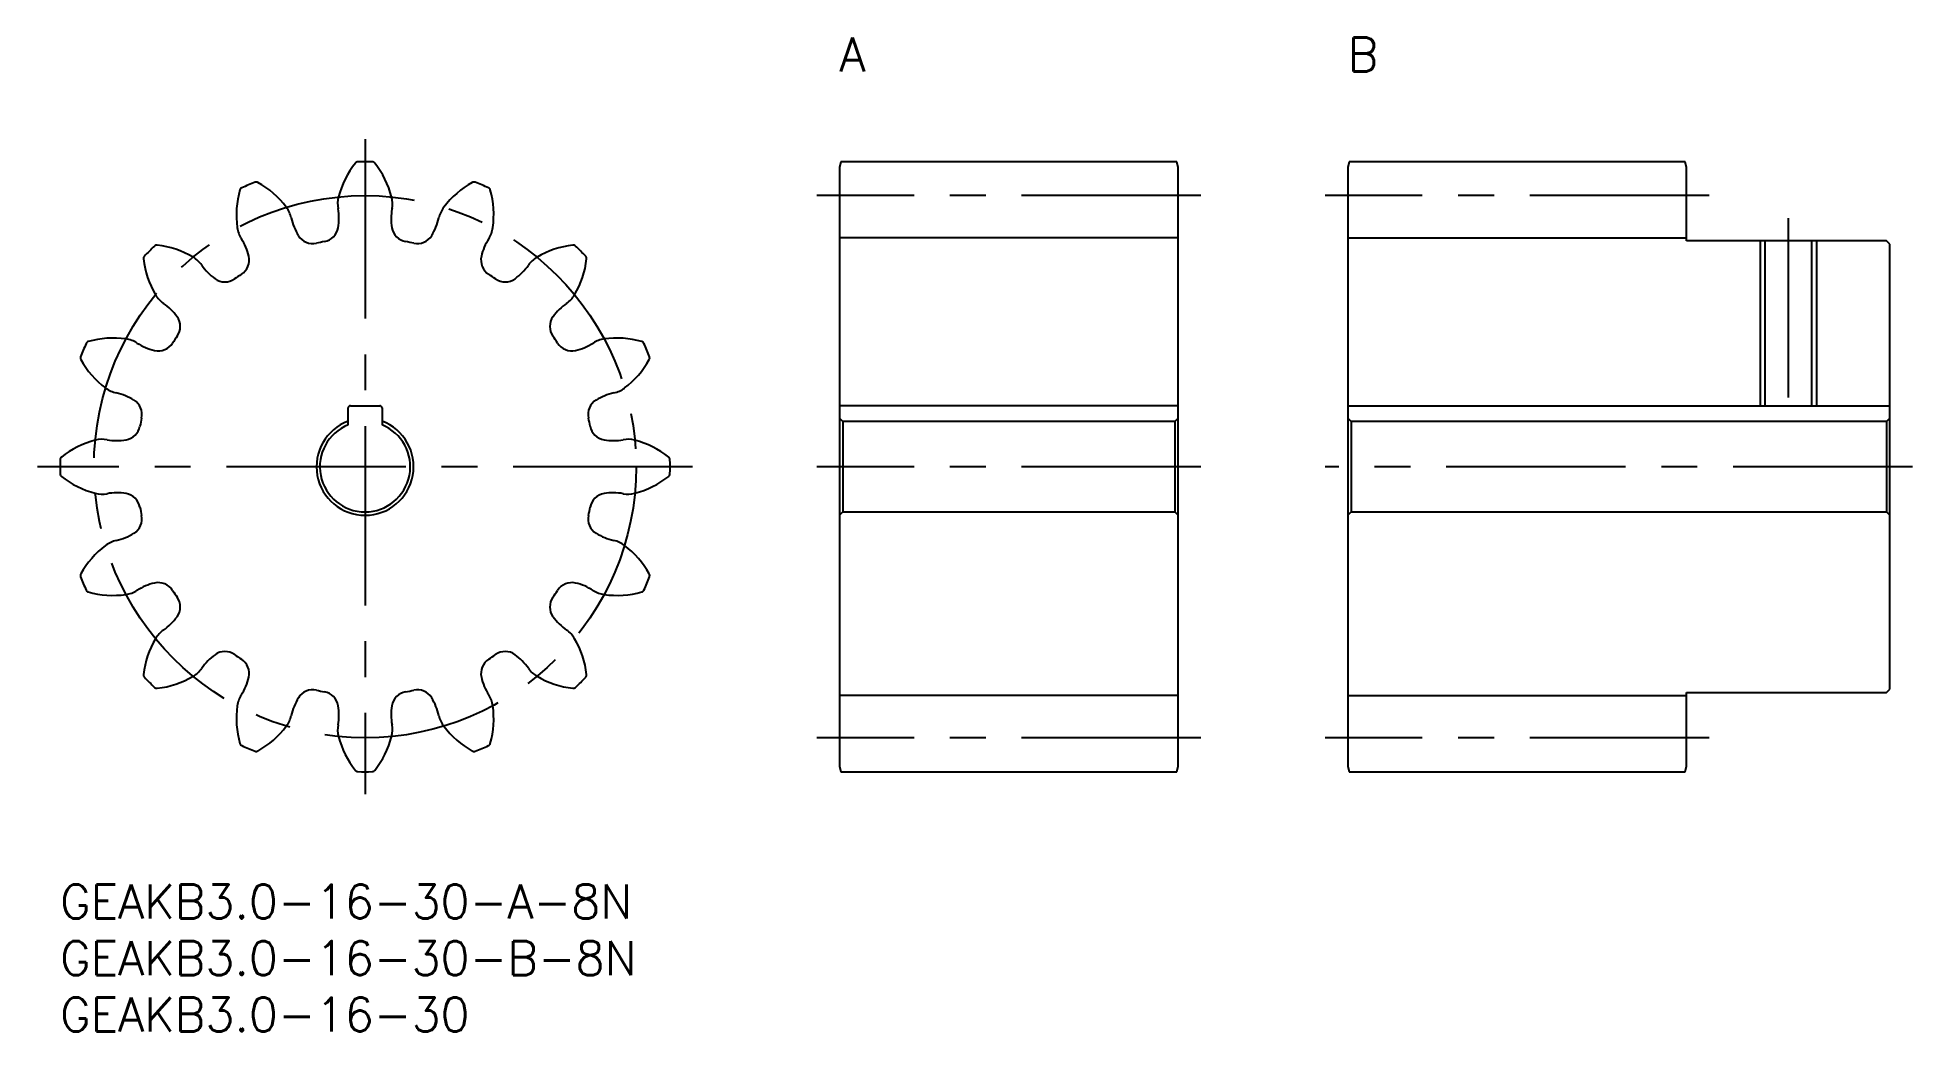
# Model space of a CAD drawing. Extents: x -2 to 164, y -13 to 75.
import ezdxf

# ---------------------------------------------------------------- set-up
doc = ezdxf.new("R2010")
doc.units = 0
doc.header["$LTSCALE"] = 0.5
doc.linetypes.add('CENTER', pattern=[50.8, 31.75, -6.35, 6.35, -6.35])
for name, color, linetype in [('MSM_CENTER', 1, 'CENTER'), ('MSM_CONTINUOUS', 7, 'CONTINUOUS'), ('MSM_NARROW', 5, 'CONTINUOUS'), ('MSM_PART_NUMBER', 7, 'CONTINUOUS')]:
    doc.layers.add(name, color=color, linetype=linetype)
doc.styles.get("Standard").update_dxf_attribs({"font": 'txt.shx', "height": 1, "bigfont": 'bigfont.shx'})

# ---------------------------------------------------------------- blocks, each defined once
blk = doc.blocks.new('*U2')
at = {"layer": 'MSM_PART_NUMBER'}
blk.add_text('GEAKB3.0-16-30-A-8N', height=3, dxfattribs=at).set_placement((0, -3))
blk = doc.blocks.new('*U3')
at = {"layer": 'MSM_PART_NUMBER'}
blk.add_text('GEAKB3.0-16-30-B-8N', height=3, dxfattribs=at).set_placement((0, -8))
blk = doc.blocks.new('*U5')
at = {"layer": 'MSM_PART_NUMBER'}
blk.add_text('GEAKB3.0-16-30', height=3, dxfattribs=at).set_placement((0, -13))
blk = doc.blocks.new('*U6')
at = {"layer": 'MSM_PART_NUMBER'}
blk.add_text('A', height=3, dxfattribs=at).set_placement((69, 72))
blk = doc.blocks.new('*U7')
at = {"layer": 'MSM_PART_NUMBER'}
blk.add_text('B', height=3, dxfattribs=at).set_placement((114, 72))

msp = doc.modelspace()

# ---------------------------------------------------------------- linework, layer by layer
at = {"layer": 'MSM_CENTER'}
for p, q in [((27, 66), (27, 8)), ((101, 61), (67, 61)), ((146, 61), (112, 61)), ((153, 59), (153, 40.4)), ((56, 37), (-2, 37)), ((101, 37), (67, 37)), ((164, 37), (112, 37)), ((101, 13), (67, 13)), ((146, 13), (112, 13))]:
    msp.add_line(p, q, dxfattribs=at)
msp.add_circle((27, 37), 24, dxfattribs=at)
at = {"layer": 'MSM_CONTINUOUS'}
for p, q in [((69.13, 64), (69, 63.5)), ((69, 63.5), (69, 10.5)), ((98.87, 64), (69.13, 64)), ((99, 63.5), (98.87, 64)), ((99, 10.5), (99, 63.5)), ((114.13, 64), (114, 63.5)), ((114, 63.5), (114, 10.5)), ((143.87, 64), (114.13, 64)), ((144, 63.5), (143.87, 64)), ((144, 57), (144, 63.5)), ((99, 57.25), (69, 57.25)), ((114, 57.25), (144, 57.25)), ((161.7, 57), (144, 57)), ((150.93, 57), (150.93, 42.4)), ((155.07, 57), (155.07, 42.4)), ((162, 56.7), (161.7, 57)), ((162, 17.3), (162, 56.7)), ((25.5, 40.71), (25.5, 42.2)), ((25.7, 42.4), (28.3, 42.4)), ((28.5, 42.2), (28.5, 40.71)), ((99, 42.4), (69, 42.4)), ((114, 42.4), (162, 42.4)), ((69, 41.3), (69.3, 41)), ((69.3, 41), (69.3, 33)), ((98.7, 41), (69.3, 41)), ((98.7, 41), (99, 41.3)), ((98.7, 41), (98.7, 33)), ((114, 41.3), (114.3, 41)), ((114.3, 41), (114.3, 33)), ((161.7, 41), (114.3, 41)), ((161.7, 41), (162, 41.3)), ((161.7, 41), (161.7, 33)), ((69.3, 33), (69, 32.7)), ((69.3, 33), (98.7, 33)), ((99, 32.7), (98.7, 33)), ((114.3, 33), (114, 32.7)), ((114.3, 33), (161.7, 33)), ((162, 32.7), (161.7, 33)), ((99, 16.75), (69, 16.75)), ((114, 16.75), (144, 16.75)), ((144, 10.5), (144, 17)), ((144, 17), (161.7, 17)), ((161.7, 17), (162, 17.3)), ((69, 10.5), (69.13, 10)), ((69.13, 10), (98.87, 10)), ((98.87, 10), (99, 10.5)), ((114, 10.5), (114.13, 10)), ((114.13, 10), (143.87, 10)), ((143.87, 10), (144, 10.5))]:
    msp.add_line(p, q, dxfattribs=at)
for centre, radius, start, end in [((32.4, 58.9), 8, 141.491, 165.625), ((26.37, 63.69), 0.3, 91.3482, 141.491), ((27, 37), 27, 88.6518, 91.3482), ((27.63, 63.69), 0.3, 38.5091, 88.6518), ((21.6, 58.9), 8, 14.375, 38.509), ((23.61, 59.3), 8, 163.991, 188.125), ((16.2, 61.42), 0.3, 113.8482, 163.991), ((27, 37), 27, 111.1518, 113.8482), ((17.37, 61.9), 0.3, 61.009, 111.1518), ((13.63, 55.17), 8, 36.875, 61.009), ((40.37, 55.17), 8, 118.991, 143.125), ((36.63, 61.9), 0.3, 68.8482, 118.991), ((27, 37), 27, 66.1518, 68.8482), ((37.8, 61.42), 0.3, 16.0091, 66.1518), ((30.39, 59.3), 8, 351.875, 16.009), ((18.09, 58.51), 2.43, 12.2192, 36.875), ((27, 60.28), 2.43, 165.625, 190.2808), ((19.77, 58.97), 4.92, 350.4904, 10.2665), ((34.23, 58.97), 4.92, 169.7335, 189.5096), ((27, 60.28), 2.43, 349.7192, 14.375), ((35.91, 58.51), 2.43, 143.125, 167.7808), ((18.09, 58.51), 2.43, 188.125, 212.7808), ((25.28, 60.07), 4.92, 192.2335, 212.0096), ((23.14, 58.41), 1.5, 280.2163, 350.4904), ((30.86, 58.41), 1.5, 189.5096, 259.7837), ((28.72, 60.07), 4.92, 327.9904, 347.7665), ((35.91, 58.51), 2.43, 327.2192, 351.875), ((27, 37), 27, 133.6518, 136.3482), ((8.57, 56.32), 0.3, 83.5091, 133.6518), ((7.7, 48.67), 8, 59.375, 83.509), ((11.91, 54.53), 4.92, 12.9904, 32.7665), ((22.37, 58.25), 1.5, 212.0096, 282.2837), ((27, 37), 20.25, 100.2163, 102.2837), ((27, 37), 20.25, 77.7163, 79.7837), ((31.63, 58.25), 1.5, 257.7163, 327.9904), ((42.09, 54.53), 4.92, 147.2335, 167.0096), ((46.3, 48.67), 8, 96.491, 120.625), ((45.43, 56.32), 0.3, 46.3482, 96.491), ((27, 37), 27, 43.6518, 46.3482), ((7.68, 55.43), 0.3, 136.3482, 186.491), ((15.33, 56.3), 8, 186.491, 210.625), ((10.54, 53.46), 2.43, 34.7192, 59.375), ((16.58, 57.65), 4.92, 214.7335, 234.5096), ((15.24, 55.3), 1.5, 302.7163, 12.9904), ((38.76, 55.3), 1.5, 167.0096, 237.2837), ((37.42, 57.65), 4.92, 305.4904, 325.2665), ((43.46, 53.46), 2.43, 120.625, 145.2808), ((38.67, 56.3), 8, 329.375, 353.509), ((46.32, 55.43), 0.3, 353.5091, 43.6518), ((14.59, 54.86), 1.5, 234.5096, 304.7837), ((27, 37), 20.25, 122.7163, 124.7837), ((27, 37), 20.25, 55.2163, 57.2837), ((39.41, 54.86), 1.5, 235.2163, 305.4904), ((10.54, 53.46), 2.43, 210.625, 235.2808), ((6.35, 47.42), 4.92, 35.4904, 55.2665), ((47.65, 47.42), 4.92, 124.7335, 144.5096), ((43.46, 53.46), 2.43, 304.7192, 329.375), ((9.14, 49.41), 1.5, 325.2163, 35.4904), ((44.86, 49.41), 1.5, 144.5096, 214.7837), ((4.7, 40.39), 8, 81.875, 106.009), ((5.49, 45.91), 2.43, 57.2192, 81.875), ((27, 37), 20.25, 145.2163, 147.2837), ((27, 37), 20.25, 32.7163, 34.7837), ((48.51, 45.91), 2.43, 98.125, 122.7808), ((49.3, 40.39), 8, 73.991, 98.125), ((2.1, 46.63), 0.3, 158.8482, 208.991), ((27, 37), 27, 156.1518, 158.8482), ((8.83, 50.37), 8, 208.991, 233.125), ((2.58, 47.8), 0.3, 106.0091, 156.1518), ((9.47, 52.09), 4.92, 237.2335, 257.0096), ((8.7, 48.76), 1.5, 257.0096, 327.2837), ((45.3, 48.76), 1.5, 212.7163, 282.9904), ((44.53, 52.09), 4.92, 282.9904, 302.7665), ((45.17, 50.37), 8, 306.875, 331.009), ((51.42, 47.8), 0.3, 23.8482, 73.991), ((27, 37), 27, 21.1518, 23.8482), ((51.9, 46.63), 0.3, 331.009, 21.1518), ((5.49, 45.91), 2.43, 233.125, 257.7808), ((3.93, 38.72), 4.92, 57.9904, 77.7665), ((50.07, 38.72), 4.92, 102.2335, 122.0096), ((48.51, 45.91), 2.43, 282.2192, 306.875), ((5.75, 41.63), 1.5, 347.7163, 57.9904), ((25.7, 42.2), 0.2, 90, 180), ((28.3, 42.2), 0.2, 0, 90), ((48.25, 41.63), 1.5, 122.0096, 192.2837), ((5.59, 40.86), 1.5, 279.5096, 349.7837), ((27, 37), 20.25, 167.7163, 169.7837), ((27, 37), 4.3, 110.4162, 69.5838), ((27, 37), 4, 112.0243, 67.9757), ((27, 37), 20.25, 10.2163, 12.2837), ((48.41, 40.86), 1.5, 190.2163, 260.4904), ((5.1, 31.6), 8, 104.375, 128.509), ((3.72, 37), 2.43, 79.7192, 104.375), ((5.03, 44.23), 4.92, 259.7335, 279.5096), ((48.97, 44.23), 4.92, 260.4904, 280.2665), ((50.28, 37), 2.43, 75.625, 100.2808), ((48.9, 31.6), 8, 51.491, 75.625), ((27, 37), 27, 178.6518, 181.3482), ((0.31, 37.63), 0.3, 128.509, 178.6518), ((53.69, 37.63), 0.3, 1.3482, 51.491), ((27, 37), 27, 358.6518, 1.3482), ((0.31, 36.37), 0.3, 181.3482, 231.491), ((5.1, 42.4), 8, 231.491, 255.625), ((48.9, 42.4), 8, 284.375, 308.509), ((53.69, 36.37), 0.3, 308.5091, 358.6518), ((3.72, 37), 2.43, 255.625, 280.2808), ((5.03, 29.77), 4.92, 80.4904, 100.2665), ((5.59, 33.14), 1.5, 10.2163, 80.4904), ((27, 37), 20.25, 190.2163, 192.2837), ((27, 37), 20.25, 347.7163, 349.7837), ((48.41, 33.14), 1.5, 99.5096, 169.7837), ((48.97, 29.77), 4.92, 79.7335, 99.5096), ((50.28, 37), 2.43, 259.7192, 284.375), ((5.75, 32.37), 1.5, 302.0096, 12.2837), ((48.25, 32.37), 1.5, 167.7163, 237.9904), ((8.83, 23.63), 8, 126.875, 151.009), ((5.49, 28.09), 2.43, 102.2192, 126.875), ((3.93, 35.28), 4.92, 282.2335, 302.0096), ((50.07, 35.28), 4.92, 237.9904, 257.7665), ((48.51, 28.09), 2.43, 53.125, 77.7808), ((45.17, 23.63), 8, 28.991, 53.125), ((2.1, 27.37), 0.3, 151.009, 201.1518), ((27, 37), 27, 201.1518, 203.8482), ((9.47, 21.91), 4.92, 102.9904, 122.7665), ((8.7, 25.24), 1.5, 32.7163, 102.9904), ((45.3, 25.24), 1.5, 77.0096, 147.2837), ((44.53, 21.91), 4.92, 57.2335, 77.0096), ((27, 37), 27, 336.1518, 338.8482), ((51.9, 27.37), 0.3, 338.8482, 28.991), ((2.58, 26.2), 0.3, 203.8482, 253.991), ((4.7, 33.61), 8, 253.991, 278.125), ((5.49, 28.09), 2.43, 278.125, 302.7808), ((27, 37), 20.25, 212.7163, 214.7837), ((9.14, 24.59), 1.5, 324.5096, 34.7837), ((44.86, 24.59), 1.5, 145.2163, 215.4904), ((27, 37), 20.25, 325.2163, 327.2837), ((48.51, 28.09), 2.43, 237.2192, 261.875), ((49.3, 33.61), 8, 261.875, 286.009), ((51.42, 26.2), 0.3, 286.009, 336.1518), ((6.35, 26.58), 4.92, 304.7335, 324.5096), ((47.65, 26.58), 4.92, 215.4904, 235.2665), ((15.33, 17.7), 8, 149.375, 173.509), ((10.54, 20.54), 2.43, 124.7192, 149.375), ((43.46, 20.54), 2.43, 30.625, 55.2808), ((38.67, 17.7), 8, 6.491, 30.625), ((16.58, 16.35), 4.92, 125.4904, 145.2665), ((14.59, 19.14), 1.5, 55.2163, 125.4904), ((27, 37), 20.25, 235.2163, 237.2837), ((15.24, 18.7), 1.5, 347.0096, 57.2837), ((38.76, 18.7), 1.5, 122.7163, 192.9904), ((27, 37), 20.25, 302.7163, 304.7837), ((39.41, 19.14), 1.5, 54.5096, 124.7837), ((37.42, 16.35), 4.92, 34.7335, 54.5096), ((7.68, 18.57), 0.3, 173.5091, 223.6518), ((27, 37), 27, 223.6518, 226.3482), ((7.7, 25.33), 8, 276.491, 300.625), ((10.54, 20.54), 2.43, 300.625, 325.2808), ((11.91, 19.47), 4.92, 327.2335, 347.0096), ((42.09, 19.47), 4.92, 192.9904, 212.7665), ((43.46, 20.54), 2.43, 214.7192, 239.375), ((46.3, 25.33), 8, 239.375, 263.509), ((27, 37), 27, 313.6518, 316.3482), ((46.32, 18.57), 0.3, 316.3482, 6.491), ((8.57, 17.68), 0.3, 226.3482, 276.491), ((18.09, 15.49), 2.43, 147.2192, 171.875), ((22.37, 15.75), 1.5, 77.7163, 147.9904), ((27, 37), 20.25, 257.7163, 259.7837), ((23.14, 15.59), 1.5, 9.5096, 79.7837), ((30.86, 15.59), 1.5, 100.2163, 170.4904), ((27, 37), 20.25, 280.2163, 282.2837), ((31.63, 15.75), 1.5, 32.0096, 102.2837), ((35.91, 15.49), 2.43, 8.125, 32.7808), ((45.43, 17.68), 0.3, 263.5091, 313.6518), ((23.61, 14.7), 8, 171.875, 196.009), ((18.09, 15.49), 2.43, 323.125, 347.7808), ((25.28, 13.93), 4.92, 147.9904, 167.7665), ((19.77, 15.03), 4.92, 349.7335, 9.5096), ((34.23, 15.03), 4.92, 170.4904, 190.2665), ((28.72, 13.93), 4.92, 12.2335, 32.0096), ((35.91, 15.49), 2.43, 192.2192, 216.875), ((30.39, 14.7), 8, 343.991, 8.125), ((13.63, 18.83), 8, 298.991, 323.125), ((27, 13.72), 2.43, 169.7192, 194.375), ((27, 13.72), 2.43, 345.625, 10.2808), ((40.37, 18.83), 8, 216.875, 241.009), ((16.2, 12.58), 0.3, 196.0091, 246.1518), ((27, 37), 27, 246.1518, 248.8482), ((17.37, 12.1), 0.3, 248.8482, 298.991), ((32.4, 15.1), 8, 194.375, 218.509), ((21.6, 15.1), 8, 321.491, 345.625), ((36.63, 12.1), 0.3, 241.009, 291.1518), ((27, 37), 27, 291.1518, 293.8482), ((37.8, 12.58), 0.3, 293.8482, 343.991), ((26.37, 10.31), 0.3, 218.509, 268.6518), ((27, 37), 27, 268.6518, 271.3482), ((27.63, 10.31), 0.3, 271.3482, 321.491)]:
    msp.add_arc(centre, radius, start, end, dxfattribs=at)
at = {"layer": 'MSM_NARROW'}
for p, q in [((150.5, 57), (150.5, 42.4)), ((155.5, 57), (155.5, 42.4))]:
    msp.add_line(p, q, dxfattribs=at)

# ---------------------------------------------------------------- block references
at = {"layer": 'MSM_CONTINUOUS'}
for name in ['*U6', '*U7', '*U2', '*U3', '*U5']:
    msp.add_blockref(name, (0, 0), dxfattribs=at)

doc.saveas('drawing.dxf')
